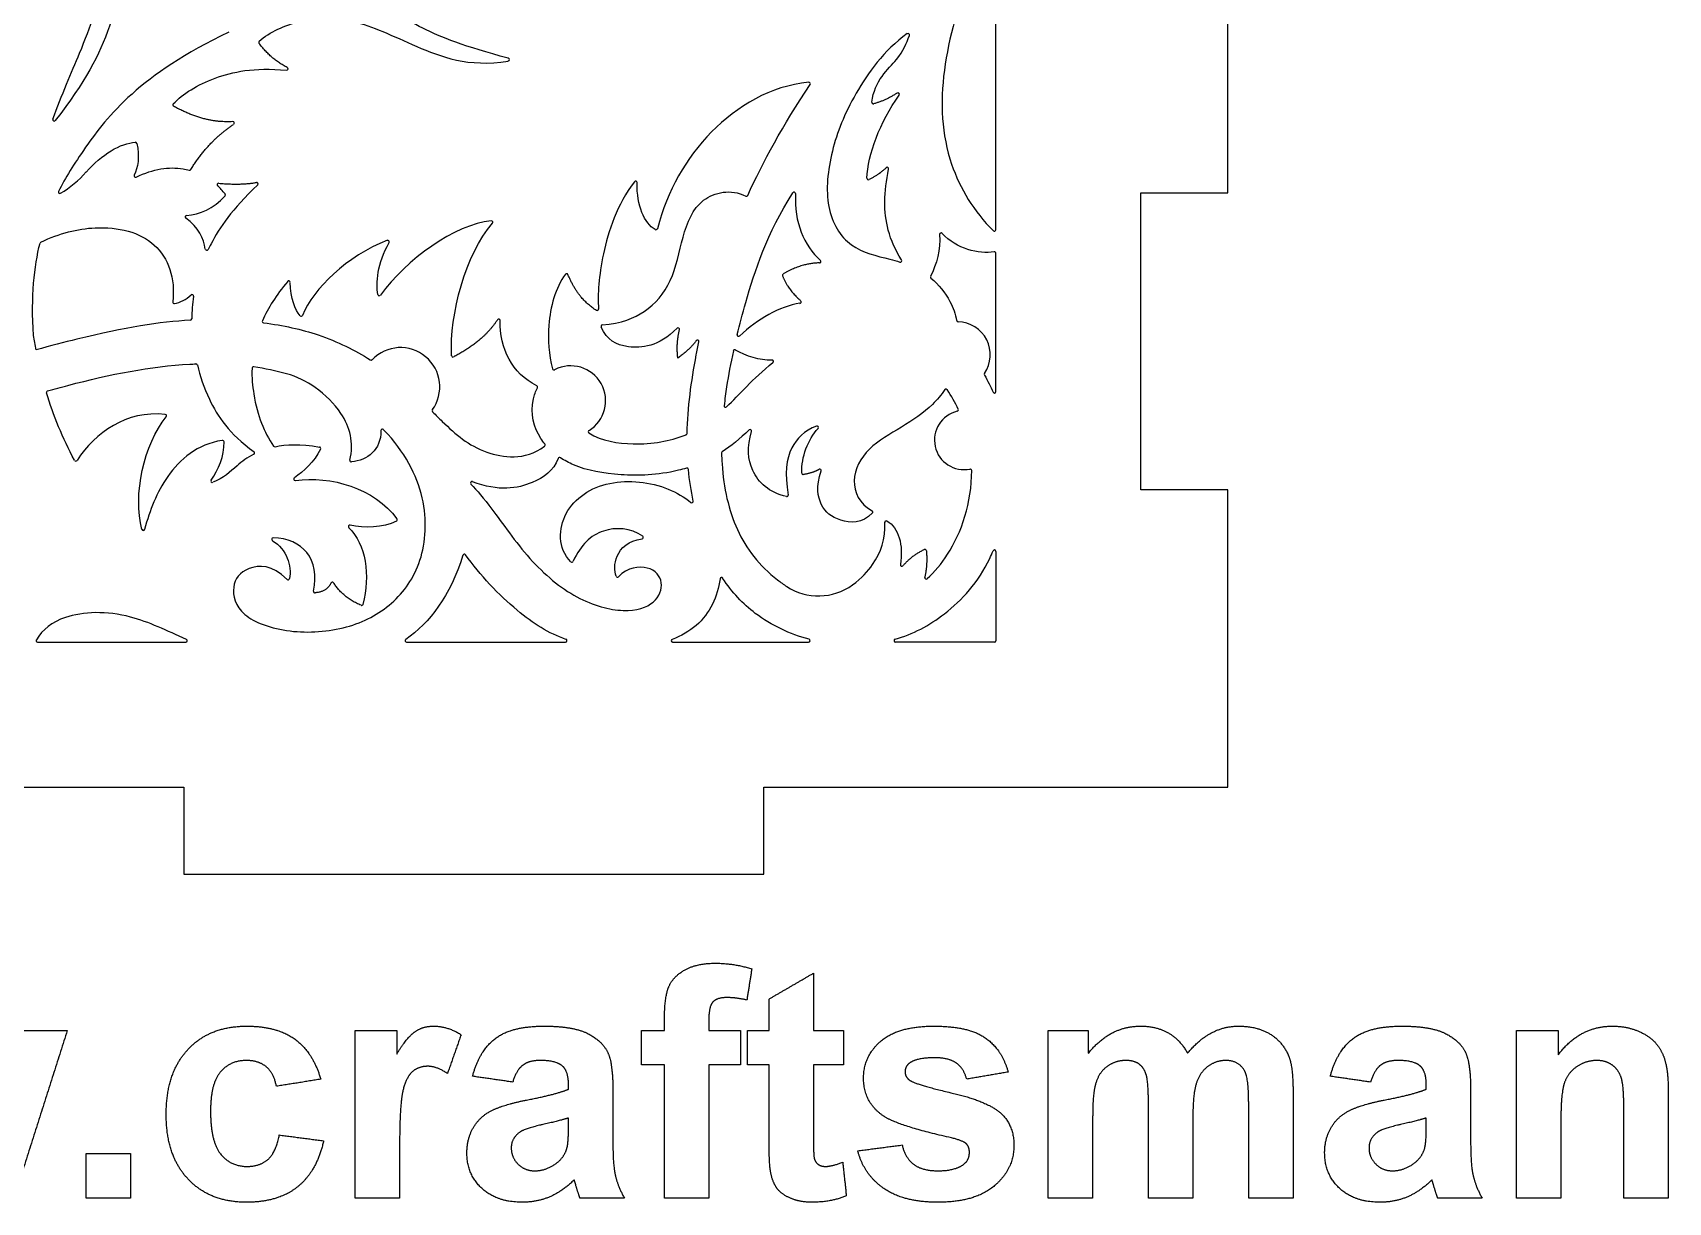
# Model space of a CAD drawing. Header units: millimetres. Extents: x -155 to 473, y -331 to 153.
# Drawn here: x 48.4 to 161.2, y 22.2 to 102.9 of the extents above; entities that cross this region are included whole.
import ezdxf

# ---------------------------------------------------------------- set-up
doc = ezdxf.new("R2010")
doc.units = ezdxf.units.MM
doc.header["$MEASUREMENT"] = 0
doc.layers.add('Layer 03', color=5, linetype='Continuous')

msp = doc.modelspace()

# ---------------------------------------------------------------- linework, layer by layer
at = {"layer": 'Layer 03'}
for p, q in [((114.81, 89.29), (114.81, 112.28)), ((130.81, 91.84), (130.81, 112.34)), ((124.81, 71.34), (124.81, 91.84)), ((124.81, 91.84), (130.81, 91.84)), ((114.81, 78.12), (114.81, 87.67)), ((130.81, 71.34), (124.81, 71.34)), ((130.81, 50.84), (130.81, 71.34)), ((114.81, 67.1), (114.81, 60.94)), ((48.72, 60.84), (58.94, 60.84)), ((74.17, 60.84), (85.13, 60.84)), ((92.52, 60.84), (101.9, 60.84)), ((114.71, 60.84), (107.89, 60.84)), ((15.81, 50.84), (58.81, 50.84)), ((58.81, 50.84), (58.81, 44.84)), ((98.81, 44.84), (98.81, 50.84)), ((98.81, 50.84), (130.81, 50.84)), ((58.81, 44.84), (98.81, 44.84))]:
    msp.add_line(p, q, dxfattribs=at)
for centre, radius, start, end in [((108.76, 102.73), 0.1, 339.7509, 125.7872), ((64.07, 102.23), 0.1, 130.2907, 215.586), ((65.9, 100.4), 0.1, 265.037, 63.5409), ((81.16, 101.03), 0.1, 279.5609, 75.0819), ((101.92, 99.36), 0.1, 326.2446, 95.2545), ((108.06, 98.64), 0.1, 324.3028, 124.0426), ((58.15, 97.9), 0.1, 136.963, 240.0517), ((106.36, 98.08), 0.1, 173.1976, 284.887), ((49.86, 96.88), 0.1, 159.9794, 322.0687), ((62.19, 96.65), 0.1, 303.0434, 93.4121), ((55.47, 95.23), 0.1, 12.1745, 93.4895), ((46.71, 97.92), 7.09, 300.4816, 319.0746), ((55.47, 93.01), 0.1, 151.9041, 295.1482), ((59.21, 93.5), 0.1, 255.9378, 327.9544), ((61.2, 92.4), 0.1, 84.5672, 226.5366), ((63.83, 92.45), 0.1, 313.7394, 99.3885), ((89.97, 92.54), 0.1, 358.979, 142.4769), ((106.02, 92.84), 0.1, 177.2069, 296.2949), ((107.32, 93.5), 0.1, 348.2362, 134.4955), ((50.26, 91.89), 0.1, 153.5609, 300.4816), ((61.57, 91.69), 0.1, 318.5832, 38.0477), ((97.61, 91.7), 0.1, 243.8135, 335.4003), ((100.9, 91.79), 0.1, 356.3876, 147.3503), ((59, 90.18), 0.1, 94.3148, 233.9027), ((80.02, 89.8), 0.1, 318.9012, 95.4491), ((91.37, 89.39), 0.1, 239.3064, 345.3633), ((114.71, 89.29), 0.1, 225.3044, 360), ((48.99, 88.35), 0.1, 115.4631, 166.3638), ((72.88, 88.46), 0.1, 329.6052, 111.1495), ((111.03, 88.97), 0.1, 43.7278, 185.3094), ((60.39, 87.97), 0.1, 189.353, 334.7005), ((102.64, 87.1), 0.1, 270.7017, 47.0205), ((108.23, 87.15), 0.1, 252.3182, 33.3179), ((114.71, 87.67), 0.1, 0, 99.1147), ((66.04, 85.66), 0.1, 2.0863, 139.5211), ((85.21, 86.16), 0.1, 22.2819, 143.1307), ((100.19, 86.15), 0.1, 120.2351, 199.1769), ((110.4, 86.03), 0.1, 152.7941, 230.3869), ((59.38, 84.72), 0.1, 351.0283, 131.6577), ((72.29, 84.84), 0.1, 190.2713, 324.1766), ((58.14, 84.3), 0.1, 173.1245, 277.8615), ((87.31, 83.82), 0.1, 238.2711, 3.4429), ((101.28, 84.31), 0.1, 279.3868, 47.7028), ((59.25, 83.15), 0.1, 273.1815, 359.5153), ((64.32, 82.97), 0.1, 156.3739, 262.5908), ((66.9, 83.42), 0.1, 221.2747, 337.4761), ((80.52, 83.03), 0.1, 358.9867, 146.9471), ((87.68, 82.62), 0.1, 96.2801, 204.8624), ((92.9, 82.42), 0.1, 345.7259, 135.1011), ((112.21, 83.04), 0.1, 191.3542, 268.9032), ((112.16, 80.67), 2.27, 325.2179, 88.9032), ((94.23, 81.57), 0.1, 348.1489, 144.0973), ((97.07, 82.04), 0.1, 166.0822, 312.9005), ((71.72, 80.4), 0.1, 237.6431, 316.1743), ((73.75, 78.45), 2.71, 324.1187, 136.1743), ((77.37, 80.61), 0.1, 182.9536, 297.8123), ((96.8, 80.91), 0.1, 59.1804, 167.5314), ((99.38, 80.2), 0.1, 308.734, 92.1289), ((59.64, 79.93), 0.1, 13.7812, 91.9731), ((63.61, 79.73), 0.1, 81.7183, 178.8353), ((64.16, 73.18), 6.41, 54.7671, 74.3268), ((84.34, 79.72), 0.1, 194.0562, 297.3353), ((85.49, 77.49), 2.41, 301.6111, 117.3353), ((114.11, 79.31), 0.1, 145.2179, 209.8265), ((49.44, 78.08), 0.1, 105.6435, 196.8169), ((83.1, 78.44), 0.1, 333.1314, 63.7782), ((111.37, 78.2), 0.1, 33.9858, 146.9053), ((114.71, 78.12), 0.1, 203.5783, 0), ((76.03, 76.8), 0.1, 144.1187, 225.3415), ((96.17, 77.14), 0.1, 173.5366, 314.1167), ((112.62, 74.78), 2.04, 103.1811, 281.6591), ((112.13, 76.87), 0.1, 283.1811, 25.1714), ((57.52, 76.45), 0.1, 320.8706, 83.9555), ((102.48, 75.65), 0.1, 316.8344, 111.6315), ((61.48, 74.65), 0.1, 2.5849, 98.1599), ((72.5, 75.44), 0.1, 44.5713, 180.6415), ((83.63, 74.44), 0.1, 306.3479, 39.4981), ((86.8, 75.36), 0.1, 121.6111, 237.2433), ((93.42, 75.24), 0.1, 292.4544, 358.8362), ((97.87, 75.41), 0.1, 343.4765, 134.2919), ((51.36, 73.43), 0.1, 208.4659, 326.6815), ((63.59, 73.89), 0.1, 297.2494, 54.4537), ((65.08, 74.42), 0.1, 213.8743, 282.0603), ((68.15, 74.2), 0.1, 331.9078, 80.0186), ((70.36, 73.37), 0.1, 166.9936, 276.3067), ((84.72, 73.48), 0.1, 56.6016, 157.8709), ((96, 73.9), 0.1, 122.9349, 181.0717), ((93.51, 72.75), 0.1, 5.4554, 106.6189), ((101.52, 72.51), 0.1, 181.2383, 277.7996), ((102.67, 72.68), 0.1, 341.4053, 122.4866), ((113.05, 72.68), 0.1, 359.9474, 101.6591), ((60.78, 71.96), 0.1, 146.7876, 291.8861), ((66.48, 72.1), 0.1, 122.9349, 277.3391), ((78.68, 71.82), 0.1, 68.7272, 224.2896), ((93.84, 70.55), 0.1, 230.2012, 11.4416), ((100.4, 70.98), 0.1, 258.4052, 10.0999), ((70.26, 68.81), 0.1, 78.2815, 226.4044), ((73.42, 69.28), 0.1, 297.1686, 36.0697), ((106.23, 69.82), 0.1, 317.1619, 62.6861), ((107.25, 69.11), 0.1, 60.7456, 183.5313), ((56.01, 68.65), 0.1, 194.8447, 344.9105), ((64.97, 67.93), 0.1, 90.3576, 239.478), ((90.4, 68.06), 0.1, 275.2647, 55.0395), ((78.16, 66.81), 0.1, 34.91, 162.3697), ((109.92, 67.14), 0.1, 5.6504, 115.3584), ((114.71, 67.1), 0.1, 0, 157.9616), ((85.57, 66.46), 0.1, 224.5195, 335.4434), ((108.33, 66.17), 0.1, 171.1056, 320.1518), ((66, 65.24), 0.1, 223.7975, 349.9961), ((67.85, 64.34), 0.1, 168.1264, 275.2742), ((69.04, 64.88), 0.1, 32.9147, 156.9816), ((88.71, 65.42), 0.1, 200.0082, 316.0104), ((95.89, 65.2), 0.1, 33.1985, 172.5452), ((102.58, 68.01), 3.98, 236.5913, 306.0852), ((110, 65.29), 0.1, 167.6322, 312.1558), ((71.07, 63.47), 0.1, 246.5164, 345.6908), ((48.72, 60.94), 0.1, 150.633, 270), ((58.94, 60.94), 0.1, 270, 66.1365), ((74.17, 60.94), 0.1, 124.7426, 270), ((85.13, 60.94), 0.1, 270, 70.423), ((92.52, 60.94), 0.1, 110.6212, 270), ((101.9, 60.94), 0.1, 270, 74.6943), ((107.89, 60.94), 0.1, 106.3037, 270), ((114.71, 60.94), 0.1, 270, 360)]:
    msp.add_arc(centre, radius, start, end, dxfattribs=at)
for points, knots in [([(49.77, 96.91), (50.38, 98.6), (52.04, 102.31), (53.4, 106.3), (53.94, 111.48), (53.33, 113.25)], [2872.054439, 2872.054439, 2872.054439, 2872.054439, 2877.991475, 2886.397612, 2894.610999, 2894.610999, 2894.610999, 2894.610999]), ([(114.62, 112.31), (114.15, 110.63), (112.65, 106.21), (110.86, 100.22), (111.16, 94.05), (113.3, 90.55), (114.64, 89.22)], [525.300014, 525.300014, 525.300014, 525.300014, 530.12951, 538.617476, 547.105442, 554.084199, 554.084199, 554.084199, 554.084199]), ([(55.14, 111.2), (54.99, 107.66), (53.93, 103.26), (52.02, 99.48), (49.94, 96.82)], [2855.891779, 2855.891779, 2855.891779, 2855.891779, 2864.000357, 2871.77154, 2871.77154, 2871.77154, 2871.77154]), ([(81.18, 101.12), (78.17, 101.93), (74.83, 103.22), (72.21, 105.21), (68.65, 107.11), (65.28, 107), (63.39, 106.09)], [1305.448344, 1305.448344, 1305.448344, 1305.448344, 1310.238344, 1315.250206, 1320.262069, 1325.195082, 1325.195082, 1325.195082, 1325.195082]), ([(64, 102.31), (64.74, 102.93), (66.79, 103.9), (70.44, 104.01), (74.47, 102.04), (78.43, 100.47), (81.17, 100.93)], [1286.57049, 1286.57049, 1286.57049, 1286.57049, 1291.171786, 1295.918796, 1300.665806, 1305.176909, 1305.176909, 1305.176909, 1305.176909]), ([(61.91, 102.93), (55.78, 99.98), (52.3, 95.57), (50.63, 92.86), (50.17, 91.93)], [1238.683223, 1238.683223, 1238.683223, 1238.683223, 1247.245531, 1251.916667, 1251.916667, 1251.916667, 1251.916667]), ([(108.7, 102.82), (107.08, 101.65), (104.82, 98.44), (103.36, 94.77), (102.93, 90.68), (104.66, 87.88), (106.86, 87.44), (107.97, 87.13), (108.2, 87.06)], [525.0235, 525.0235, 525.0235, 525.0235, 528.096753, 531.333736, 534.570719, 537.807701, 541.044684, 541.911159, 541.911159, 541.911159, 541.911159]), ([(106.26, 98.09), (106.44, 99.59), (108.23, 101.03), (108.65, 102.14), (108.85, 102.7)], [518.876746, 518.876746, 518.876746, 518.876746, 522.016649, 524.768618, 524.768618, 524.768618, 524.768618]), ([(58.08, 97.97), (58.74, 98.68), (60.66, 99.87), (63.61, 100.5), (65.89, 100.3)], [1274.690159, 1274.690159, 1274.690159, 1274.690159, 1279.170758, 1283.44419, 1283.44419, 1283.44419, 1283.44419]), ([(101.91, 99.46), (99.26, 99.21), (94.67, 96.43), (92.16, 91.99), (91.47, 89.36)], [2065.908321, 2065.908321, 2065.908321, 2065.908321, 2073.811819, 2081.796607, 2081.796607, 2081.796607, 2081.796607]), ([(55.51, 92.92), (56.74, 93.5), (57.92, 93.67), (59.04, 93.44), (59.18, 93.41)], [1261.239719, 1261.239719, 1261.239719, 1261.239719, 1264.760798, 1265.266785, 1265.266785, 1265.266785, 1265.266785]), ([(89.89, 92.6), (88.68, 91.03), (87.49, 87.34), (87.35, 84.86), (87.41, 83.82)], [2086.078331, 2086.078331, 2086.078331, 2086.078331, 2090.78433, 2095.446708, 2095.446708, 2095.446708, 2095.446708]), ([(108.31, 87.21), (107.88, 87.87), (107.04, 89.81), (107.08, 91.87), (107.42, 93.48)], [542.15725, 542.15725, 542.15725, 542.15725, 544.600486, 549.001218, 549.001218, 549.001218, 549.001218]), ([(63.9, 92.38), (62.1, 90.66), (61.18, 89.33), (60.55, 88.05), (60.48, 87.92)], [89.571211, 89.571211, 89.571211, 89.571211, 94.04381, 94.555778, 94.555778, 94.555778, 94.555778]), ([(87.67, 82.72), (89.02, 82.86), (90.7, 83.48), (92.58, 85.6), (93.15, 88.85), (94.25, 91.65), (96.52, 92.13), (97.57, 91.61)], [2045.372147, 2045.372147, 2045.372147, 2045.372147, 2048.440332, 2051.610335, 2054.780337, 2057.95034, 2061.030704, 2061.030704, 2061.030704, 2061.030704]), ([(96.97, 82.06), (97.14, 82.75), (97.88, 85.48), (99.02, 89.04), (100.82, 91.84)], [292.836702, 292.836702, 292.836702, 292.836702, 294.605101, 299.470076, 299.470076, 299.470076, 299.470076]), ([(48.95, 88.44), (50.23, 89.05), (53.18, 89.78), (57.23, 88.77), (58.24, 85.95), (58.04, 84.31)], [288.959189, 288.959189, 288.959189, 288.959189, 293.046239, 298.518935, 303.858548, 303.858548, 303.858548, 303.858548]), ([(85.13, 86.22), (84.42, 85.28), (83.8, 82.87), (83.99, 80.69), (84.24, 79.69)], [2005.469989, 2005.469989, 2005.469989, 2005.469989, 2009.250682, 2012.386163, 2012.386163, 2012.386163, 2012.386163]), ([(110.33, 85.96), (110.87, 85.51), (111.65, 84.55), (112.02, 83.48), (112.11, 83.02)], [332.372955, 332.372955, 332.372955, 332.372955, 334.986348, 336.8011, 336.8011, 336.8011, 336.8011]), ([(59.26, 83.05), (57.16, 82.93), (54.13, 82.46), (49.61, 81.28), (48.62, 81)], [273.803577, 273.803577, 273.803577, 273.803577, 279.748805, 281.317079, 281.317079, 281.317079, 281.317079]), ([(64.31, 82.87), (65.66, 82.7), (68.41, 82.09), (70.62, 80.98), (71.67, 80.31)], [1115.61123, 1115.61123, 1115.61123, 1115.61123, 1119.987827, 1125.125858, 1125.125858, 1125.125858, 1125.125858]), ([(92.83, 82.49), (91.55, 81.21), (89.14, 81), (88.01, 81.68), (87.59, 82.57)], [2038.230239, 2038.230239, 2038.230239, 2038.230239, 2041.659345, 2045.182635, 2045.182635, 2045.182635, 2045.182635]), ([(93.52, 75.24), (93.56, 77.02), (93.84, 79.1), (94.27, 81.25), (94.33, 81.55)], [2027.782771, 2027.782771, 2027.782771, 2027.782771, 2032.93042, 2033.766538, 2033.766538, 2033.766538, 2033.766538]), ([(96.71, 80.93), (96.52, 80.08), (96.29, 78.84), (96.12, 77.59), (96.07, 77.15)], [112.517025, 112.517025, 112.517025, 112.517025, 114.815606, 116.028279, 116.028279, 116.028279, 116.028279]), ([(49.41, 78.18), (49.88, 78.31), (53.3, 79.23), (56.67, 79.91), (59.5, 80.03), (59.64, 80.03)], [927.646483, 927.646483, 927.646483, 927.646483, 928.663795, 935.111543, 935.453476, 935.453476, 935.453476, 935.453476]), ([(59.74, 79.96), (59.92, 79.21), (60.57, 77.29), (61.92, 75.21), (63.65, 73.98)], [935.589947, 935.589947, 935.589947, 935.589947, 938.248023, 942.045598, 942.045598, 942.045598, 942.045598]), ([(63.51, 79.73), (63.49, 79.09), (63.71, 76.79), (64.35, 75.33), (64.99, 74.37)], [2676.960699, 2676.960699, 2676.960699, 2676.960699, 2678.82434, 2684.189895, 2684.189895, 2684.189895, 2684.189895]), ([(70.26, 73.39), (70.54, 74.61), (70.1, 76.38), (68.58, 77.9), (67.86, 78.41)], [2666.378394, 2666.378394, 2666.378394, 2666.378394, 2670.083814, 2672.618705, 2672.618705, 2672.618705, 2672.618705]), ([(83.71, 74.51), (83.61, 74.63), (82.97, 75.5), (82.63, 76.83), (83.07, 78.14), (83.19, 78.39)], [1149.701125, 1149.701125, 1149.701125, 1149.701125, 1150.368986, 1154.422139, 1155.431263, 1155.431263, 1155.431263, 1155.431263]), ([(111.29, 78.26), (111.05, 77.89), (110.24, 76.94), (108.33, 75.63), (105.9, 74.32), (104.66, 72.05), (105.38, 70.38), (106.28, 69.91)], [2061.046328, 2061.046328, 2061.046328, 2061.046328, 2062.791389, 2066.028372, 2069.265355, 2072.502338, 2075.609283, 2075.609283, 2075.609283, 2075.609283]), ([(75.96, 76.73), (76.19, 76.5), (77.41, 75.29), (79.08, 73.82), (82.3, 73.34), (83.69, 74.36)], [1133.556725, 1133.556725, 1133.556725, 1133.556725, 1135.275448, 1142.999285, 1149.538547, 1149.538547, 1149.538547, 1149.538547]), ([(102.45, 75.75), (101.6, 75.41), (100.48, 74.33), (100.23, 72.51), (100.5, 70.99)], [2088.276747, 2088.276747, 2088.276747, 2088.276747, 2091.11043, 2094.326531, 2094.326531, 2094.326531, 2094.326531]), ([(61.46, 74.75), (59.72, 74.5), (57.42, 72.45), (56.46, 69.95), (56.1, 68.62)], [950.023002, 950.023002, 950.023002, 950.023002, 954.623965, 958.948506, 958.948506, 958.948506, 958.948506]), ([(65.93, 65.17), (64.92, 66.22), (62.96, 66.09), (62, 64.78), (62.51, 62.6), (66.02, 61.35), (70.2, 61.66), (73.29, 63.32), (75.39, 66.23), (75.71, 70.74), (74.04, 74.01), (72.58, 75.49), (72.57, 75.51)], [2604.37811, 2604.37811, 2604.37811, 2604.37811, 2610.56435, 2617.012098, 2623.459846, 2629.907593, 2636.355341, 2642.803089, 2649.250836, 2655.698584, 2662.146331, 2662.207166, 2662.207166, 2662.207166, 2662.207166]), ([(86.75, 75.27), (87.63, 74.71), (90.18, 74.33), (92.37, 74.71), (93.43, 75.14), (93.46, 75.15)], [2020.148329, 2020.148329, 2020.148329, 2020.148329, 2023.400624, 2027.560987, 2027.666913, 2027.666913, 2027.666913, 2027.666913]), ([(100.38, 70.88), (99.17, 71.13), (97.75, 72.55), (97.64, 74.29), (97.96, 75.38)], [2094.521475, 2094.521475, 2094.521475, 2094.521475, 2097.804288, 2100.856113, 2100.856113, 2100.856113, 2100.856113]), ([(63.63, 73.81), (63.18, 73.57), (62.36, 72.95), (61.54, 72.15), (60.82, 71.87)], [942.250158, 942.250158, 942.250158, 942.250158, 944.169563, 946.728359, 946.728359, 946.728359, 946.728359]), ([(84.63, 73.51), (84.28, 72.65), (82.86, 71.63), (80.54, 71.2), (78.71, 71.91)], [781.551568, 781.551568, 781.551568, 781.551568, 784.898585, 789.029086, 789.029086, 789.029086, 789.029086]), ([(93.48, 72.85), (93.3, 72.79), (91.59, 72.34), (88.89, 72.28), (86.25, 72.73), (85.06, 73.38), (84.78, 73.56)], [840.698386, 840.698386, 840.698386, 840.698386, 841.185653, 845.238805, 849.291958, 850.665677, 850.665677, 850.665677, 850.665677]), ([(95.9, 73.9), (95.9, 73.64), (95.98, 71.69), (96.73, 68.42), (98.61, 65.95), (100.17, 64.83), (100.39, 64.68)], [2102.576795, 2102.576795, 2102.576795, 2102.576795, 2103.33283, 2108.392186, 2113.451541, 2114.234163, 2114.234163, 2114.234163, 2114.234163]), ([(106.31, 69.75), (105.6, 68.99), (103.86, 69.13), (102.67, 70.11), (102.4, 71.55), (102.77, 72.65)], [2075.793458, 2075.793458, 2075.793458, 2075.793458, 2078.2074, 2080.722407, 2083.009726, 2083.009726, 2083.009726, 2083.009726]), ([(110.07, 65.22), (110.58, 65.68), (112.13, 67.48), (113.15, 70.46), (113.15, 72.68)], [2049.611596, 2049.611596, 2049.611596, 2049.611596, 2050.832468, 2053.572838, 2053.572838, 2053.572838, 2053.572838]), ([(78.6, 71.75), (79.03, 71.31), (80.1, 70.06), (82.57, 66.42), (85.89, 63.66), (89.33, 62.76), (91.44, 63.47), (91.98, 64.99), (91.06, 66.19), (89.41, 66.01), (88.78, 65.35)], [789.300594, 789.300594, 789.300594, 789.300594, 791.562529, 794.507437, 797.452344, 800.397252, 803.342159, 806.287067, 809.231974, 812.024903, 812.024903, 812.024903, 812.024903]), ([(85.49, 66.39), (84.58, 67.32), (84.69, 70.09), (87.99, 72.25), (91.73, 71.8), (93.32, 70.85), (93.78, 70.47)], [823.033825, 823.033825, 823.033825, 823.033825, 827.253453, 831.628369, 836.003286, 838.129965, 838.129965, 838.129965, 838.129965]), ([(104.93, 64.79), (105.57, 65.26), (106.7, 66.51), (107.23, 67.95), (107.15, 69.11)], [2119.065496, 2119.065496, 2119.065496, 2119.065496, 2121.235081, 2125.011202, 2125.011202, 2125.011202, 2125.011202]), ([(67.75, 64.36), (67.98, 65.46), (67.67, 67.19), (65.97, 68.03), (64.97, 68.03)], [2594.708307, 2594.708307, 2594.708307, 2594.708307, 2597.741839, 2600.541275, 2600.541275, 2600.541275, 2600.541275]), ([(90.46, 68.14), (89.61, 68.74), (87.51, 68.82), (86.19, 67.57), (85.66, 66.42)], [816.39897, 816.39897, 816.39897, 816.39897, 819.541628, 822.840226, 822.840226, 822.840226, 822.840226]), ([(88.62, 65.39), (88.49, 65.74), (88.45, 66.8), (89.46, 67.87), (90.41, 67.96)], [812.227365, 812.227365, 812.227365, 812.227365, 814.13623, 816.155017, 816.155017, 816.155017, 816.155017]), ([(85.16, 61.03), (83.98, 61.45), (81.76, 62.82), (79.22, 65.47), (78.24, 66.87)], [313.292013, 313.292013, 313.292013, 313.292013, 317.113179, 321.318644, 321.318644, 321.318644, 321.318644]), ([(107.86, 61.04), (109.09, 61.39), (111.47, 62.65), (113.73, 65.09), (114.55, 66.96), (114.62, 67.14)], [203.535683, 203.535683, 203.535683, 203.535683, 209.464853, 216.178273, 216.880444, 216.880444, 216.880444, 216.880444]), ([(95.79, 65.21), (95.63, 64), (94.81, 62.21), (93.11, 61.27), (92.48, 61.03)], [314.110869, 314.110869, 314.110869, 314.110869, 318.216949, 320.279453, 320.279453, 320.279453, 320.279453]), ([(101.93, 61.04), (100.62, 61.39), (98.33, 62.45), (96.61, 64.28), (95.97, 65.25)], [330.231889, 330.231889, 330.231889, 330.231889, 335.743743, 340.029922, 340.029922, 340.029922, 340.029922]), ([(58.98, 61.03), (57.65, 61.62), (54.74, 63.05), (50.62, 62.91), (49.05, 61.72), (48.64, 60.99)], [92.649257, 92.649257, 92.649257, 92.649257, 97.343229, 103.506678, 108.162615, 108.162615, 108.162615, 108.162615])]:
    msp.add_open_spline(points, degree=3, knots=knots, dxfattribs=at)
for points, degree in [([(65.94, 100.49), (64.78, 101.07), (63.99, 102.17)], 2), ([(97.7, 91.66), (98.75, 93.94), (100.12, 96.48), (102, 99.3)], 3), ([(105.92, 92.85), (105.99, 94.45), (106.8, 96.71), (108.15, 98.58)], 3), ([(108.01, 98.73), (107.25, 98.21), (106.38, 97.98)], 2), ([(62.18, 96.75), (60.17, 96.63), (58.1, 97.82)], 2), ([(59.29, 93.45), (60.55, 95.46), (62.24, 96.56)], 2), ([(52.07, 93.27), (53.13, 94.49), (54.47, 95.27), (55.46, 95.33)], 3), ([(55.57, 95.25), (55.77, 94.32), (55.65, 93.57), (55.38, 93.06)], 3), ([(61.21, 92.5), (62.69, 92.36), (63.81, 92.55)], 2), ([(91.32, 89.3), (90.57, 89.75), (90.04, 90.93), (90.07, 92.54)], 3), ([(107.25, 93.57), (106.79, 93.11), (106.06, 92.75)], 2), ([(59, 90.28), (59.9, 90.35), (60.86, 90.73), (61.65, 91.63)], 3), ([(61.65, 91.76), (61.48, 91.97), (61.31, 92.16), (61.13, 92.33)], 3), ([(101, 91.78), (100.87, 89.8), (101.6, 88.21), (102.71, 87.17)], 3), ([(60.29, 87.95), (60.18, 88.67), (59.83, 89.45), (58.94, 90.1)], 3), ([(80.01, 89.9), (77.48, 89.66), (74.14, 87.23), (72.37, 84.78)], 3), ([(77.27, 80.6), (77.13, 83.42), (78.24, 87.61), (80.09, 89.74)], 3), ([(48.44, 82), (48.26, 84.73), (48.49, 86.73), (48.89, 88.37)], 3), ([(72.85, 88.56), (70.04, 87.47), (67.76, 85.23), (66.99, 83.38)], 3), ([(72.19, 84.83), (72.06, 85.57), (72.13, 86.98), (72.97, 88.41)], 3), ([(110.93, 88.97), (111.02, 87.93), (110.72, 86.89), (110.31, 86.08)], 3), ([(114.7, 87.77), (113.61, 87.59), (112.13, 87.96), (111.1, 89.04)], 3), ([(102.64, 87), (101.43, 86.99), (100.14, 86.24)], 2), ([(87.26, 83.73), (85.99, 84.52), (85.3, 86.2)], 2), ([(100.1, 86.12), (100.4, 85.25), (101.35, 84.39)], 2), ([(58.15, 84.2), (58.55, 84.26), (58.97, 84.48), (59.32, 84.79)], 3), ([(59.48, 84.7), (59.4, 84.18), (59.36, 83.67), (59.35, 83.15)], 3), ([(65.97, 85.72), (65.17, 84.79), (64.61, 83.88), (64.23, 83.01)], 3), ([(66.83, 83.36), (66.48, 83.75), (66.19, 84.55), (66.14, 85.66)], 3), ([(101.3, 84.22), (99.87, 83.98), (98.39, 83.13), (97.14, 81.96)], 3), ([(80.44, 83.08), (79.48, 81.6), (77.42, 80.52)], 2), ([(83.15, 78.53), (81.45, 79.36), (80.59, 81.08), (80.62, 83.03)], 3), ([(92.88, 80.44), (92.76, 81.46), (92.99, 82.39)], 2), ([(48.62, 81), (48.55, 81.34), (48.5, 81.67), (48.44, 82)], 3), ([(94.15, 81.63), (93.71, 81.03), (92.88, 80.44)], 2), ([(96.24, 77.07), (97.11, 77.91), (98.02, 78.99), (99.44, 80.13)], 3), ([(99.37, 80.3), (98.53, 80.27), (97.59, 80.56), (96.86, 80.99)], 3), ([(65.89, 79.35), (65.16, 79.56), (64.4, 79.71), (63.62, 79.83)], 3), ([(114.03, 79.26), (114.25, 78.87), (114.45, 78.47), (114.62, 78.08)], 3), ([(51.27, 73.39), (50.44, 74.91), (49.81, 76.49), (49.34, 78.05)], 3), ([(112.22, 76.91), (112, 77.36), (111.75, 77.81), (111.45, 78.26)], 3), ([(57.53, 76.55), (54.82, 76.83), (52.71, 75.31), (51.44, 73.38)], 3), ([(55.91, 68.62), (55.29, 70.98), (56.05, 74.49), (57.6, 76.38)], 3), ([(101.42, 72.51), (101.4, 73.61), (101.85, 74.83), (102.56, 75.59)], 3), ([(60.7, 72.01), (61.16, 72.73), (61.62, 73.68), (61.58, 74.66)], 3), ([(65.1, 74.32), (65.85, 74.48), (66.82, 74.54), (68.17, 74.3)], 3), ([(72.4, 75.44), (72.41, 74.1), (71.47, 73.39), (70.37, 73.27)], 3), ([(97.8, 75.48), (97.15, 74.86), (96.54, 74.37), (95.94, 73.98)], 3), ([(68.24, 74.15), (67.78, 73.29), (67.1, 72.62), (66.43, 72.18)], 3), ([(66.5, 72), (68.94, 72.32), (71.93, 71.5), (73.5, 69.34)], 3), ([(93.94, 70.57), (93.79, 71.28), (93.68, 72.02), (93.61, 72.76)], 3), ([(102.62, 72.76), (102.21, 72.5), (101.54, 72.41)], 2), ([(73.47, 69.19), (72.55, 68.72), (71.25, 68.7), (70.28, 68.91)], 3), ([(107.3, 69.2), (108.12, 68.74), (108.44, 67.53), (108.23, 66.19)], 3), ([(64.92, 67.84), (65.91, 67.26), (66.25, 66.1), (66.1, 65.22)], 3), ([(70.19, 68.73), (71.36, 67.62), (71.67, 65.44), (71.16, 63.44)], 3), ([(78.06, 66.84), (77.17, 64.02), (75.79, 62.19), (74.11, 61.02)], 3), ([(108.41, 66.11), (109, 66.81), (109.87, 67.23)], 2), ([(110.02, 67.15), (110.11, 66.22), (109.91, 65.31)], 2), ([(68.95, 64.92), (68.7, 64.32), (67.85, 64.24)], 2), ([(71.03, 63.38), (69.79, 63.91), (69.13, 64.94)], 2), ([(93.39, 38.24), (94.21, 38.69), (95.46, 38.69)], 2), ([(95.46, 38.69), (96.75, 38.69), (97.98, 38.3)], 2), ([(92.26, 37.08), (92.57, 37.79), (93.39, 38.24)], 2), ([(97.98, 38.3), (97.81, 37.22), (97.64, 36.15)], 2), ([(99.17, 36.22), (100.7, 37.11), (102.23, 38)], 2), ([(102.23, 38), (102.23, 36.02), (102.23, 34.05)], 2), ([(91.96, 34.91), (91.96, 36.36), (92.26, 37.08)], 2), ([(96.25, 36.32), (95.59, 36.32), (95.3, 36.02)], 2), ([(97.64, 36.15), (96.91, 36.32), (96.25, 36.32)], 2), ([(99.17, 34.05), (99.17, 35.14), (99.17, 36.22)], 2), ([(95.3, 36.02), (95.02, 35.71), (95.02, 34.85)], 2), ([(50.77, 34.05), (48.93, 28.27), (47.09, 22.49)], 2), ([(47.78, 34.05), (49.28, 34.05), (50.77, 34.05)], 2), ([(59.09, 32.74), (60.59, 34.35), (63.15, 34.35)], 2), ([(63.15, 34.35), (65.24, 34.35), (66.48, 33.44)], 2), ([(70.62, 22.49), (70.62, 28.27), (70.62, 34.05)], 2), ([(70.62, 34.05), (72.06, 34.05), (73.49, 34.05)], 2), ([(73.49, 34.05), (73.49, 33.23), (73.49, 32.42)], 2), ([(73.49, 32.42), (74.19, 33.57), (74.74, 33.96)], 2), ([(74.74, 33.96), (75.3, 34.35), (76.01, 34.35)], 2), ([(76.01, 34.35), (77.01, 34.35), (77.93, 33.76)], 2), ([(80.3, 33.5), (81.42, 34.35), (83.63, 34.35)], 2), ([(83.63, 34.35), (85.64, 34.35), (86.62, 33.86)], 2), ([(86.62, 33.86), (87.6, 33.37), (88, 32.63)], 2), ([(90.38, 34.05), (91.17, 34.05), (91.96, 34.05)], 2), ([(90.38, 31.68), (90.38, 32.86), (90.38, 34.05)], 2), ([(91.96, 34.05), (91.96, 34.48), (91.96, 34.91)], 2), ([(95.02, 34.85), (95.02, 34.45), (95.02, 34.05)], 2), ([(95.02, 34.05), (96.1, 34.05), (97.19, 34.05)], 2), ([(97.19, 34.05), (97.19, 32.86), (97.19, 31.68)], 2), ([(97.69, 31.68), (97.69, 32.86), (97.69, 34.05)], 2), ([(97.69, 34.05), (98.43, 34.05), (99.17, 34.05)], 2), ([(102.23, 34.05), (103.27, 34.05), (104.3, 34.05)], 2), ([(104.3, 34.05), (104.3, 32.86), (104.3, 31.68)], 2), ([(106.87, 33.31), (108.06, 34.35), (110.55, 34.35)], 2), ([(110.55, 34.35), (112.92, 34.35), (114.07, 33.55)], 2), ([(118.43, 34.05), (119.81, 34.05), (121.19, 34.05)], 2), ([(118.43, 22.49), (118.43, 28.27), (118.43, 34.05)], 2), ([(121.19, 32.48), (122.7, 34.35), (124.79, 34.35)], 2), ([(121.19, 34.05), (121.19, 33.27), (121.19, 32.48)], 2), ([(124.79, 34.35), (125.89, 34.35), (126.71, 33.88)], 2), ([(126.71, 33.88), (127.52, 33.42), (128.04, 32.48)], 2), ([(128.04, 32.48), (128.8, 33.42), (129.68, 33.88)], 2), ([(129.68, 33.88), (130.55, 34.35), (131.55, 34.35)], 2), ([(131.55, 34.35), (132.81, 34.35), (133.69, 33.83)], 2), ([(139.46, 33.5), (140.58, 34.35), (142.79, 34.35)], 2), ([(142.79, 34.35), (144.8, 34.35), (145.78, 33.86)], 2), ([(145.78, 33.86), (146.76, 33.37), (147.16, 32.63)], 2), ([(150.72, 22.49), (150.72, 28.27), (150.72, 34.05)], 2), ([(150.72, 34.05), (152.15, 34.05), (153.59, 34.05)], 2), ([(153.59, 32.36), (155.08, 34.35), (157.35, 34.35)], 2), ([(153.59, 34.05), (153.59, 33.21), (153.59, 32.36)], 2), ([(157.35, 34.35), (158.35, 34.35), (159.18, 33.98)], 2), ([(159.18, 33.98), (160.01, 33.61), (160.43, 33.05)], 2), ([(57.59, 28.26), (57.59, 31.14), (59.09, 32.74)], 2), ([(66.48, 33.44), (67.71, 32.54), (68.25, 30.69)], 2), ([(77.93, 33.76), (77.46, 32.42), (76.99, 31.08)], 2), ([(78.72, 30.89), (79.18, 32.65), (80.3, 33.5)], 2), ([(105.69, 30.77), (105.69, 32.28), (106.87, 33.31)], 2), ([(114.07, 33.55), (115.23, 32.75), (115.66, 31.18)], 2), ([(133.69, 33.83), (134.57, 33.31), (135, 32.31)], 2), ([(137.88, 30.89), (138.34, 32.65), (139.46, 33.5)], 2), ([(160.43, 33.05), (160.86, 32.48), (161.02, 31.76)], 2), ([(63.12, 31.98), (61.99, 31.98), (61.32, 31.17)], 2), ([(64.51, 31.53), (63.98, 31.98), (63.12, 31.98)], 2), ([(82.18, 31.65), (81.75, 31.32), (81.49, 30.49)], 2), ([(83.38, 31.98), (82.61, 31.98), (82.18, 31.65)], 2), ([(84.93, 31.59), (84.52, 31.98), (83.38, 31.98)], 2), ([(85.34, 30.31), (85.34, 31.21), (84.93, 31.59)], 2), ([(88, 32.63), (88.4, 31.88), (88.4, 29.88)], 2), ([(91.96, 31.68), (91.17, 31.68), (90.38, 31.68)], 2), ([(91.96, 22.49), (91.96, 27.09), (91.96, 31.68)], 2), ([(97.19, 31.68), (96.1, 31.68), (95.02, 31.68)], 2), ([(95.02, 31.68), (95.02, 27.09), (95.02, 22.49)], 2), ([(99.17, 31.68), (98.43, 31.68), (97.69, 31.68)], 2), ([(99.17, 26.59), (99.17, 29.13), (99.17, 31.68)], 2), ([(104.3, 31.68), (103.27, 31.68), (102.23, 31.68)], 2), ([(102.23, 31.68), (102.23, 29.29), (102.23, 26.91)], 2), ([(108.9, 31.83), (108.55, 31.59), (108.55, 31.2)], 2), ([(110.62, 32.17), (109.42, 32.17), (108.9, 31.83)], 2), ([(112.1, 31.79), (111.58, 32.17), (110.62, 32.17)], 2), ([(112.8, 30.69), (112.61, 31.41), (112.1, 31.79)], 2), ([(122.52, 31.59), (121.97, 31.21), (121.73, 30.49)], 2), ([(123.77, 31.98), (123.08, 31.98), (122.52, 31.59)], 2), ([(124.68, 31.74), (124.35, 31.98), (123.77, 31.98)], 2), ([(125.18, 31.01), (125.02, 31.5), (124.68, 31.74)], 2), ([(130.65, 31.98), (130.02, 31.98), (129.46, 31.58)], 2), ([(131.94, 31.32), (131.52, 31.98), (130.65, 31.98)], 2), ([(135, 32.31), (135.31, 31.56), (135.31, 29.9)], 2), ([(141.34, 31.65), (140.92, 31.32), (140.65, 30.49)], 2), ([(142.54, 31.98), (141.77, 31.98), (141.34, 31.65)], 2), ([(144.09, 31.59), (143.68, 31.98), (142.54, 31.98)], 2), ([(144.5, 30.31), (144.5, 31.21), (144.09, 31.59)], 2), ([(147.16, 32.63), (147.56, 31.88), (147.56, 29.88)], 2), ([(156.27, 31.98), (155.49, 31.98), (154.86, 31.54)], 2), ([(157.31, 31.67), (156.88, 31.98), (156.27, 31.98)], 2), ([(157.94, 30.82), (157.74, 31.37), (157.31, 31.67)], 2), ([(161.02, 31.76), (161.19, 31.04), (161.19, 29.7)], 2), ([(61.32, 31.17), (60.65, 30.37), (60.65, 28.49)], 2), ([(65.19, 30.2), (65.04, 31.08), (64.51, 31.53)], 2), ([(68.25, 30.69), (66.72, 30.44), (65.19, 30.2)], 2), ([(74.59, 31.23), (74.17, 30.87), (73.93, 29.95)], 2), ([(75.63, 31.58), (75.02, 31.58), (74.59, 31.23)], 2), ([(76.99, 31.08), (76.26, 31.58), (75.63, 31.58)], 2), ([(81.49, 30.49), (80.1, 30.69), (78.72, 30.89)], 2), ([(107.06, 28.15), (105.69, 29.09), (105.69, 30.77)], 2), ([(108.55, 31.2), (108.55, 30.87), (108.85, 30.63)], 2), ([(108.85, 30.63), (109.27, 30.32), (111.7, 29.76)], 2), ([(115.66, 31.18), (114.23, 30.94), (112.8, 30.69)], 2), ([(121.73, 30.49), (121.49, 29.78), (121.49, 28.11)], 2), ([(125.34, 28.83), (125.34, 30.52), (125.18, 31.01)], 2), ([(129.46, 31.58), (128.9, 31.19), (128.65, 30.43)], 2), ([(132.25, 29.1), (132.25, 30.82), (131.94, 31.32)], 2), ([(140.65, 30.49), (139.27, 30.69), (137.88, 30.89)], 2), ([(154.86, 31.54), (154.24, 31.1), (154.01, 30.39)], 2), ([(158.13, 28.39), (158.13, 30.27), (157.94, 30.82)], 2), ([(73.93, 29.95), (73.69, 29.02), (73.69, 26.07)], 2), ([(82.44, 29.25), (84.53, 29.65), (85.34, 30)], 2), ([(85.34, 30), (85.34, 30.15), (85.34, 30.31)], 2), ([(88.4, 29.88), (88.4, 28.09), (88.4, 26.3)], 2), ([(111.7, 29.76), (114.14, 29.2), (115.1, 28.39)], 2), ([(128.65, 30.43), (128.4, 29.68), (128.4, 28.05)], 2), ([(135.31, 29.9), (135.31, 26.2), (135.31, 22.49)], 2), ([(141.6, 29.25), (143.69, 29.65), (144.5, 30)], 2), ([(144.5, 30), (144.5, 30.15), (144.5, 30.31)], 2), ([(147.56, 29.88), (147.56, 28.09), (147.56, 26.3)], 2), ([(154.01, 30.39), (153.78, 29.67), (153.78, 27.73)], 2), ([(161.19, 29.7), (161.19, 26.09), (161.19, 22.49)], 2), ([(59.09, 23.81), (57.59, 25.41), (57.59, 28.26)], 2), ([(60.65, 28.49), (60.65, 26.39), (61.34, 25.53)], 2), ([(78.78, 27.36), (79.24, 28.13), (80.06, 28.54)], 2), ([(80.06, 28.54), (80.89, 28.94), (82.44, 29.25)], 2), ([(115.1, 28.39), (116.06, 27.56), (116.06, 26.1)], 2), ([(125.34, 22.49), (125.34, 25.66), (125.34, 28.83)], 2), ([(132.25, 22.49), (132.25, 25.8), (132.25, 29.1)], 2), ([(137.94, 27.36), (138.4, 28.13), (139.22, 28.54)], 2), ([(139.22, 28.54), (140.05, 28.94), (141.6, 29.25)], 2), ([(158.13, 22.49), (158.13, 25.44), (158.13, 28.39)], 2), ([(78.33, 25.61), (78.33, 26.59), (78.78, 27.36)], 2), ([(83.56, 27.56), (82.34, 27.29), (81.96, 27.02)], 2), ([(85.34, 28.02), (84.78, 27.83), (83.56, 27.56)], 2), ([(85.23, 25.93), (85.34, 26.32), (85.34, 27.41)], 2), ([(85.34, 27.41), (85.34, 27.72), (85.34, 28.02)], 2), ([(111.75, 26.64), (108.05, 27.47), (107.06, 28.15)], 2), ([(121.49, 28.11), (121.49, 25.3), (121.49, 22.49)], 2), ([(128.4, 28.05), (128.4, 25.27), (128.4, 22.49)], 2), ([(137.49, 25.61), (137.49, 26.59), (137.94, 27.36)], 2), ([(142.72, 27.56), (141.5, 27.29), (141.12, 27.02)], 2), ([(144.5, 28.02), (143.94, 27.83), (142.72, 27.56)], 2), ([(144.39, 25.93), (144.5, 26.32), (144.5, 27.41)], 2), ([(144.5, 27.41), (144.5, 27.72), (144.5, 28.02)], 2), ([(153.78, 27.73), (153.78, 25.11), (153.78, 22.49)], 2), ([(64.61, 25.16), (65.16, 25.64), (65.39, 26.84)], 2), ([(65.39, 26.84), (66.92, 26.64), (68.45, 26.44)], 2), ([(68.45, 26.44), (67.98, 24.34), (66.66, 23.27)], 2), ([(73.69, 26.07), (73.69, 24.28), (73.69, 22.49)], 2), ([(81.96, 27.02), (81.39, 26.6), (81.39, 25.95)], 2), ([(81.39, 25.95), (81.39, 25.31), (81.85, 24.84)], 2), ([(88.4, 26.3), (88.4, 24.77), (88.57, 24.05)], 2), ([(99.26, 24.41), (99.17, 24.95), (99.17, 26.59)], 2), ([(102.23, 26.91), (102.23, 25.46), (102.29, 25.22)], 2), ([(105.29, 25.75), (106.82, 25.95), (108.35, 26.15)], 2), ([(108.35, 26.15), (108.55, 25.27), (109.14, 24.82)], 2), ([(112.78, 26.23), (112.55, 26.45), (111.75, 26.64)], 2), ([(112.99, 25.64), (112.99, 26), (112.78, 26.23)], 2), ([(116.06, 26.1), (116.06, 24.5), (114.73, 23.35)], 2), ([(141.12, 27.02), (140.55, 26.6), (140.55, 25.95)], 2), ([(140.55, 25.95), (140.55, 25.31), (141.01, 24.84)], 2), ([(147.56, 26.3), (147.56, 24.77), (147.73, 24.05)], 2), ([(52.06, 22.49), (52.06, 24.02), (52.06, 25.56)], 2), ([(52.06, 25.56), (53.59, 25.56), (55.12, 25.56)], 2), ([(55.12, 25.56), (55.12, 24.02), (55.12, 22.49)], 2), ([(61.34, 25.53), (62.03, 24.67), (63.19, 24.67)], 2), ([(63.19, 24.67), (64.05, 24.67), (64.61, 25.16)], 2), ([(79.35, 23.17), (78.33, 24.13), (78.33, 25.61)], 2), ([(81.85, 24.84), (82.31, 24.37), (83.02, 24.37)], 2), ([(83.02, 24.37), (83.81, 24.37), (84.53, 24.91)], 2), ([(84.53, 24.91), (85.06, 25.33), (85.23, 25.93)], 2), ([(102.29, 25.22), (102.35, 24.98), (102.55, 24.82)], 2), ([(102.55, 24.82), (102.76, 24.67), (103.06, 24.67)], 2), ([(103.06, 24.67), (103.47, 24.67), (104.25, 24.96)], 2), ([(104.25, 24.96), (104.38, 23.8), (104.5, 22.64)], 2), ([(107.09, 23.15), (105.71, 24.11), (105.29, 25.75)], 2), ([(109.14, 24.82), (109.74, 24.37), (110.81, 24.37)], 2), ([(112.59, 24.81), (112.99, 25.12), (112.99, 25.64)], 2), ([(138.51, 23.17), (137.49, 24.13), (137.49, 25.61)], 2), ([(141.01, 24.84), (141.47, 24.37), (142.18, 24.37)], 2), ([(142.18, 24.37), (142.97, 24.37), (143.69, 24.91)], 2), ([(143.69, 24.91), (144.22, 25.33), (144.39, 25.93)], 2), ([(63.12, 22.2), (60.59, 22.2), (59.09, 23.81)], 2), ([(85.73, 23.75), (84.95, 22.97), (84.06, 22.58)], 2), ([(85.84, 23.39), (85.76, 23.66), (85.73, 23.75)], 2), ([(88.57, 24.05), (88.73, 23.32), (89.19, 22.49)], 2), ([(99.69, 23.2), (99.38, 23.65), (99.26, 24.41)], 2), ([(110.81, 24.37), (112, 24.37), (112.59, 24.81)], 2), ([(144.89, 23.75), (144.11, 22.97), (143.22, 22.58)], 2), ([(145, 23.39), (144.92, 23.66), (144.89, 23.75)], 2), ([(147.73, 24.05), (147.89, 23.32), (148.35, 22.49)], 2), ([(66.66, 23.27), (65.34, 22.2), (63.12, 22.2)], 2), ([(82.16, 22.2), (80.38, 22.2), (79.35, 23.17)], 2), ([(84.06, 22.58), (83.17, 22.2), (82.16, 22.2)], 2), ([(86.13, 22.49), (86.01, 22.8), (85.84, 23.39)], 2), ([(100.65, 22.48), (99.99, 22.76), (99.69, 23.2)], 2), ([(104.5, 22.64), (103.45, 22.2), (102.12, 22.2)], 2), ([(110.81, 22.2), (108.46, 22.2), (107.09, 23.15)], 2), ([(114.73, 23.35), (113.41, 22.2), (110.81, 22.2)], 2), ([(141.32, 22.2), (139.54, 22.2), (138.51, 23.17)], 2), ([(143.22, 22.58), (142.33, 22.2), (141.32, 22.2)], 2), ([(145.29, 22.49), (145.17, 22.8), (145, 23.39)], 2), ([(55.12, 22.49), (53.59, 22.49), (52.06, 22.49)], 2), ([(73.69, 22.49), (72.15, 22.49), (70.62, 22.49)], 2), ([(89.19, 22.49), (87.66, 22.49), (86.13, 22.49)], 2), ([(95.02, 22.49), (93.49, 22.49), (91.96, 22.49)], 2), ([(102.12, 22.2), (101.3, 22.2), (100.65, 22.48)], 2), ([(121.49, 22.49), (119.96, 22.49), (118.43, 22.49)], 2), ([(128.4, 22.49), (126.87, 22.49), (125.34, 22.49)], 2), ([(135.31, 22.49), (133.78, 22.49), (132.25, 22.49)], 2), ([(148.35, 22.49), (146.82, 22.49), (145.29, 22.49)], 2), ([(153.78, 22.49), (152.25, 22.49), (150.72, 22.49)], 2), ([(161.19, 22.49), (159.66, 22.49), (158.13, 22.49)], 2)]:
    msp.add_open_spline(points, degree=degree, dxfattribs=at)

doc.saveas('drawing.dxf')
